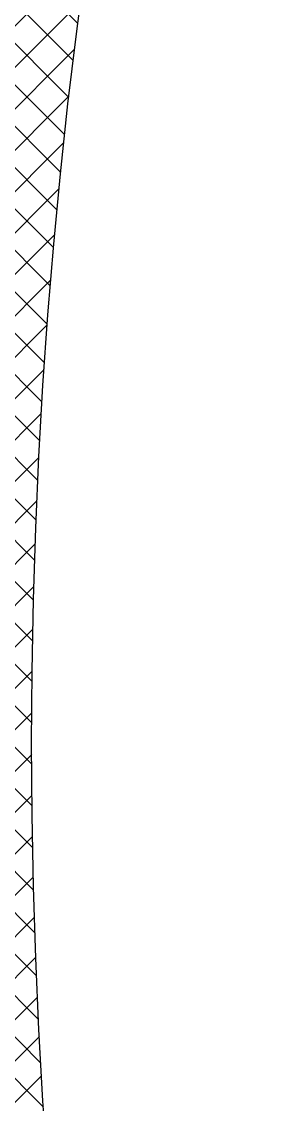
# Model space of a CAD drawing. Extents: x 2166032 to 5302137, y 581493 to 2416206.
# Drawn here: x 2963737.3 to 2963755.3, y 1074988.8 to 1075065 of the extents above; entities that cross this region are included whole.
import ezdxf

# ---------------------------------------------------------------- set-up
doc = ezdxf.new("R2010")
doc.units = 0
doc.header["$LTSCALE"] = 1000
doc.header["$MEASUREMENT"] = 0
doc.layers.add('PUB_TITLE', color=137, linetype='Continuous')

# ---------------------------------------------------------------- blocks, each defined once
blk = doc.blocks.new('A$C5DB649FD')
at = {"layer": 'PUB_TITLE'}
h = blk.add_hatch(dxfattribs=at)
h.set_pattern_fill('ANSI37', color=251, scale=50, style=0)
h.set_pattern_definition([(45, (0, 0), (-56.1266, 56.1266), []), (135, (0, 0), (-56.1266, -56.1266), [])])
h.paths.add_polyline_path([(39558.9, 15997.5, -0.060109), (39125.6, 12406.6, -0.035982), (40196.9, 13114.2, 0.045336), (40458.9, 15997.5, 1), (8464, 15997.5, 0.027606), (8561.3, 14235, -0.068707), (9489.2, 14056.6, -0.032239), (9364, 15997.5, -1)])
h.paths.add_polyline_path([(38456.4, 8247.7, -0.098648), (37923.8, 9163.9, -0.609066), (11095.5, 8977), (11090.8, 8964.7), (11068.6, 8906.1), (11046.7, 8847), (11025.6, 8788), (11005.6, 8729.9), (10986.7, 8672.6), (10969, 8616.2), (10952.1, 8560.6), (10936.1, 8505.8), (10920.8, 8451.7), (10906, 8398.3), (10891.8, 8345.4), (10877.9, 8293.2), (10864.4, 8241.6), (10851.1, 8190.6), (10837.9, 8140.3), (10824.8, 8090.6), (10811.7, 8041.6), (10798.4, 7993.2), (10785.1, 7945.6), (10771.5, 7898.7), (10757.8, 7852.6), (10744.2, 7807.5), (10735.9, 7779.9, 0.578019)])
h.paths.add_polyline_path([(9563.4, 13551.6, 0.058159), (8640.3, 13628.6, 0.09277), (10567.7, 8067.5), (10594.3, 8167.7), (10624.4, 8277.1), (10658.6, 8396.9), (10695.8, 8524.4), (10734.8, 8655.8), (10774.2, 8787.8), (10812.9, 8916.7), (10849.4, 9038.9), (10882.6, 9150.9), (10911.1, 9249.1), (10927.4, 9307, -0.074234)])
at = {"layer": 'PUB_TITLE', "color": 251}
for radius in [15997.5, 15097.5]:
    blk.add_circle((24461.4, 15997.5), radius, dxfattribs=at)

msp = doc.modelspace()

# ---------------------------------------------------------------- linework, layer by layer
msp.add_circle((2604640.487, 1020101.349), 438608.518)

# ---------------------------------------------------------------- block references
at = {"xscale": 0.02595225628465414, "yscale": 0.0259522560518235, "zscale": 0.02595225600015283}
msp.add_blockref('A$C5DB649FD', (2963494.985, 1074599.057, 3699.383), dxfattribs=at)

doc.saveas('drawing.dxf')
